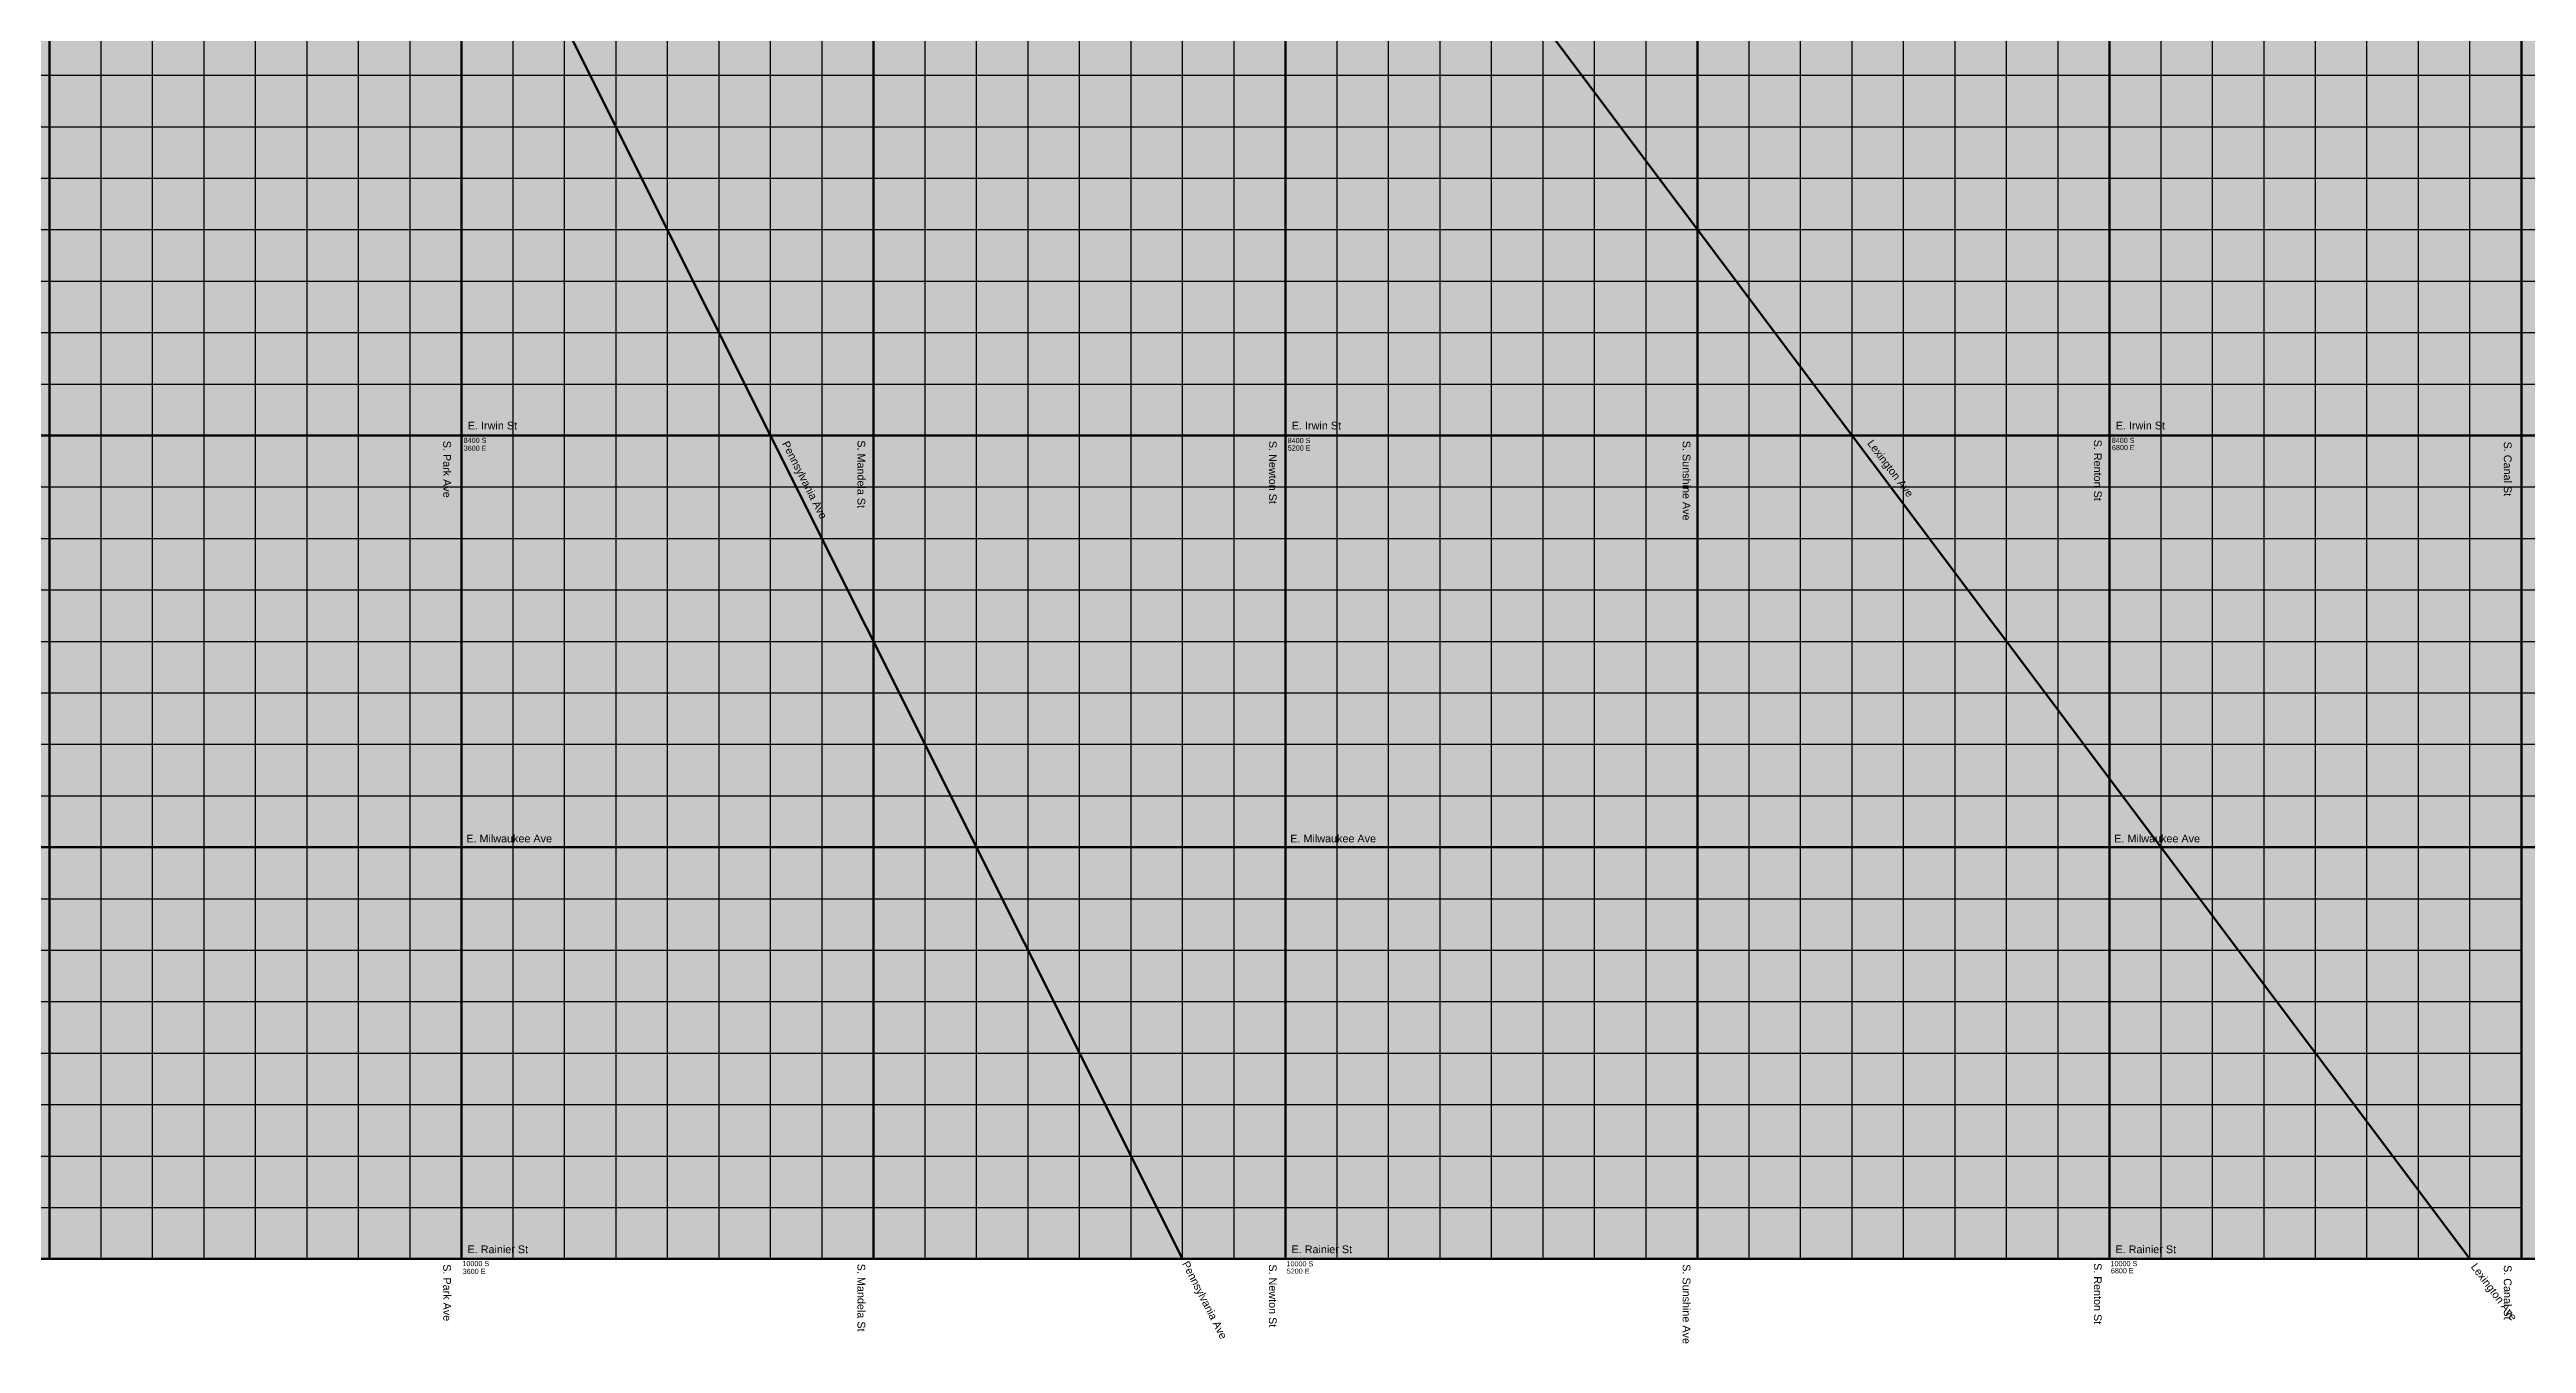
# Model space of a CAD drawing. Header units: inches. Extents: x -196 to 213, y -195 to 213.
# Drawn here: x 64 to 160.2, y -195.3 to -145 of the extents above; entities that cross this region are included whole.
import ezdxf

# ---------------------------------------------------------------- set-up
doc = ezdxf.new("R2010")
doc.units = ezdxf.units.IN
doc.header["$MEASUREMENT"] = 0
for name, color, linetype, lineweight in [('dia-major-st', 7, 'Continuous', 80), ('streets-major', 7, 'Continuous', 80), ('streets-minor', 7, 'Continuous', 30), ('text', 7, 'Continuous', 30), ('zone-industrial', 181, 'Continuous', 0), ('zone-mixed', 1, 'Continuous', 0)]:
    doc.layers.add(name, color=color, linetype=linetype, lineweight=lineweight)
doc.styles.get("Standard").update_dxf_attribs({"font": 'arial.ttf'})

msp = doc.modelspace()

# ---------------------------------------------------------------- hatches: boundary and pattern name
at = {"layer": 'zone-industrial', "transparency": 33554559}
h = msp.add_hatch(color=256, dxfattribs=at)
h.dxf.hatch_style = 1
h.paths.add_polyline_path([(112, 208), (48, 208), (48, 192), (48, 176), (112, 176)])
h.paths.add_polyline_path([(48, 208), (32, 208), (32, 192), (48, 192)])
h.paths.add_polyline_path([(-144, 208), (-160, 208), (-160, 192), (-144, 192)])
h.paths.add_polyline_path([(-160, 192), (-160, 208), (-192, 208), (-192, 144), (-160, 144)])
h.paths.add_polyline_path([(-176, 80), (-192, 80), (-192, 64), (-176, 64)])
h.paths.add_polyline_path([(-176, -160), (-192, -160), (-192, -176), (-176, -176)])
h.paths.add_polyline_path([(176, -176), (160, -176), (160, -192), (176, -192)])
at = {"layer": 'zone-mixed', "true_color": 0xf99006, "transparency": 33554559}
h = msp.add_hatch(color=30, dxfattribs=at)
h.dxf.hatch_style = 1
h.paths.add_polyline_path([(112, 176), (48, 176), (48, 192), (32, 192), (32, 208), (-144, 208), (-144, 192), (-160, 192), (-160, 144), (-192, 144), (-192, 80), (-176, 80), (-176, 64), (-192, 64), (-192, -160), (-176, -160), (-176, -176), (-192, -176), (-192, -192), (160, -192), (160, -176), (176, -176), (176, -192), (208, -192), (208, 80), (192, 80), (192, 96), (208, 96), (208, 112), (144, 112), (144, -128), (-128, -128), (-128, 144), (112, 144)])

# ---------------------------------------------------------------- linework, layer by layer
at = {"layer": 'dia-major-st'}
for p, q in [((12, 0), (108, -192)), ((158, -192), (86, -96))]:
    msp.add_line(p, q, dxfattribs=at)
at = {"layer": 'streets-major'}
for p, q in [((112, -192), (112, 208)), ((128, -192), (128, 208)), ((64, -192), (64, 176)), ((80, -192), (80, 176)), ((96, -192), (96, 176)), ((144, -192), (144, 144)), ((160, -192), (160, 134)), ((-192, -160), (208, -160)), ((-192, -176), (208, -176)), ((8, -192), (108, -192)), ((108, -192), (208, -192))]:
    msp.add_line(p, q, dxfattribs=at)
at = {"layer": 'streets-minor'}
for p, q in [((114, -192), (114, 208)), ((116, -192), (116, 208)), ((118, -192), (118, 208)), ((120, -192), (120, 208)), ((122, -192), (122, 208)), ((124, -192), (124, 208)), ((126, -192), (126, 208)), ((130, -192), (130, 208)), ((132, -192), (132, 208)), ((134, -192), (134, 208)), ((136, -192), (136, 208)), ((138, -192), (138, 208)), ((140, -192), (140, 208)), ((142, -192), (142, 208)), ((66, -192), (66, 176)), ((68, -192), (68, 176)), ((70, -192), (70, 176)), ((72, -192), (72, 176)), ((74, -192), (74, 176)), ((76, -192), (76, 176)), ((78, -192), (78, 176)), ((82, -192), (82, 176)), ((84, -192), (84, 176)), ((86, -192), (86, 176)), ((88, -192), (88, 176)), ((90, -192), (90, 176)), ((92, -192), (92, 176)), ((94, -192), (94, 176)), ((98, -192), (98, 176)), ((100, -192), (100, 176)), ((102, -192), (102, 176)), ((104, -192), (104, 176)), ((106, -192), (106, 176)), ((108, -192), (108, 176)), ((110, -192), (110, 176)), ((146, -192), (146, 134)), ((148, -192), (148, 134)), ((150, -192), (150, 134)), ((152, -192), (152, 134)), ((154, -192), (154, 134)), ((156, -192), (156, 134)), ((158, -192), (158, 134)), ((-192, -146), (208, -146)), ((-192, -148), (208, -148)), ((-192, -150), (208, -150)), ((-192, -152), (208, -152)), ((-192, -154), (208, -154)), ((-192, -156), (208, -156)), ((-192, -158), (208, -158)), ((-176, -162), (208, -162)), ((-176, -164), (208, -164)), ((-176, -166), (208, -166)), ((-176, -168), (208, -168)), ((-176, -170), (208, -170)), ((-176, -172), (208, -172)), ((-176, -174), (208, -174)), ((-192, -178), (160, -178)), ((-192, -180), (160, -180)), ((-192, -182), (160, -182)), ((-192, -184), (160, -184)), ((-192, -186), (160, -186)), ((-192, -188), (160, -188)), ((-192, -190), (160, -190))]:
    msp.add_line(p, q, dxfattribs=at)

# ---------------------------------------------------------------- texts
at = {"layer": 'text'}
for s, height, p in [('E. Irwin St', 0.3, (80.246, -159.764)), ('E. Irwin St', 0.3, (112.246, -159.764)), ('E. Irwin St', 0.3, (144.246, -159.764)), ('8400 S', 0.2, (80.082, -160.287)), ('3600 E', 0.2, (80.086, -160.594)), ('8400 S', 0.2, (112.085, -160.295)), ('5200 E', 0.2, (112.088, -160.586)), ('8400 S', 0.2, (144.086, -160.288)), ('6800 E', 0.2, (144.093, -160.569)), ('E. Milwaukee Ave', 0.3, (80.185, -175.813)), ('E. Milwaukee Ave', 0.3, (112.185, -175.813)), ('E. Milwaukee Ave', 0.3, (144.185, -175.813)), ('10000 S', 0.2, (80.035, -192.28)), ('3600 E', 0.2, (80.046, -192.582)), ('E. Rainier St', 0.3, (80.231, -191.775)), ('5200 E', 0.2, (112.048, -192.575)), ('10000 S', 0.2, (112.038, -192.288)), ('E. Rainier St', 0.3, (112.231, -191.775)), ('10000 S', 0.2, (144.039, -192.281)), ('6800 E', 0.2, (144.053, -192.558)), ('E. Rainier St', 0.3, (144.231, -191.775))]:
    msp.add_text(s, height=height, dxfattribs=at).set_placement(p)
for s, rotation, p in [('S. Park Ave', 270, (79.289, -160.206)), ('Pennsylvania Ave', 297, (92.435, -160.311)), ('S. Mandela St', 270, (95.377, -160.187)), ('S. Newton St', 270, (111.358, -160.21)), ('S. Sunshine Ave', 270, (127.424, -160.206)), ('Lexington Ave', 307, (134.575, -160.309)), ('S. Renton St', 270, (143.395, -160.161)), ('S. Canal St', 270, (159.315, -160.238)), ('S. Park Ave', 270, (79.289, -192.206)), ('S. Mandela St', 270, (95.377, -192.187)), ('Pennsylvania Ave', 297, (107.973, -192.179)), ('S. Newton St', 270, (111.358, -192.21)), ('S. Sunshine Ave', 270, (127.424, -192.206)), ('S. Renton St', 270, (143.395, -192.161)), ('Lexington Ave', 307, (158.017, -192.309)), ('S. Canal St', 270, (159.315, -192.238))]:
    msp.add_text(s, height=0.3, rotation=rotation, dxfattribs=at).set_placement(p)

doc.saveas('drawing.dxf')
